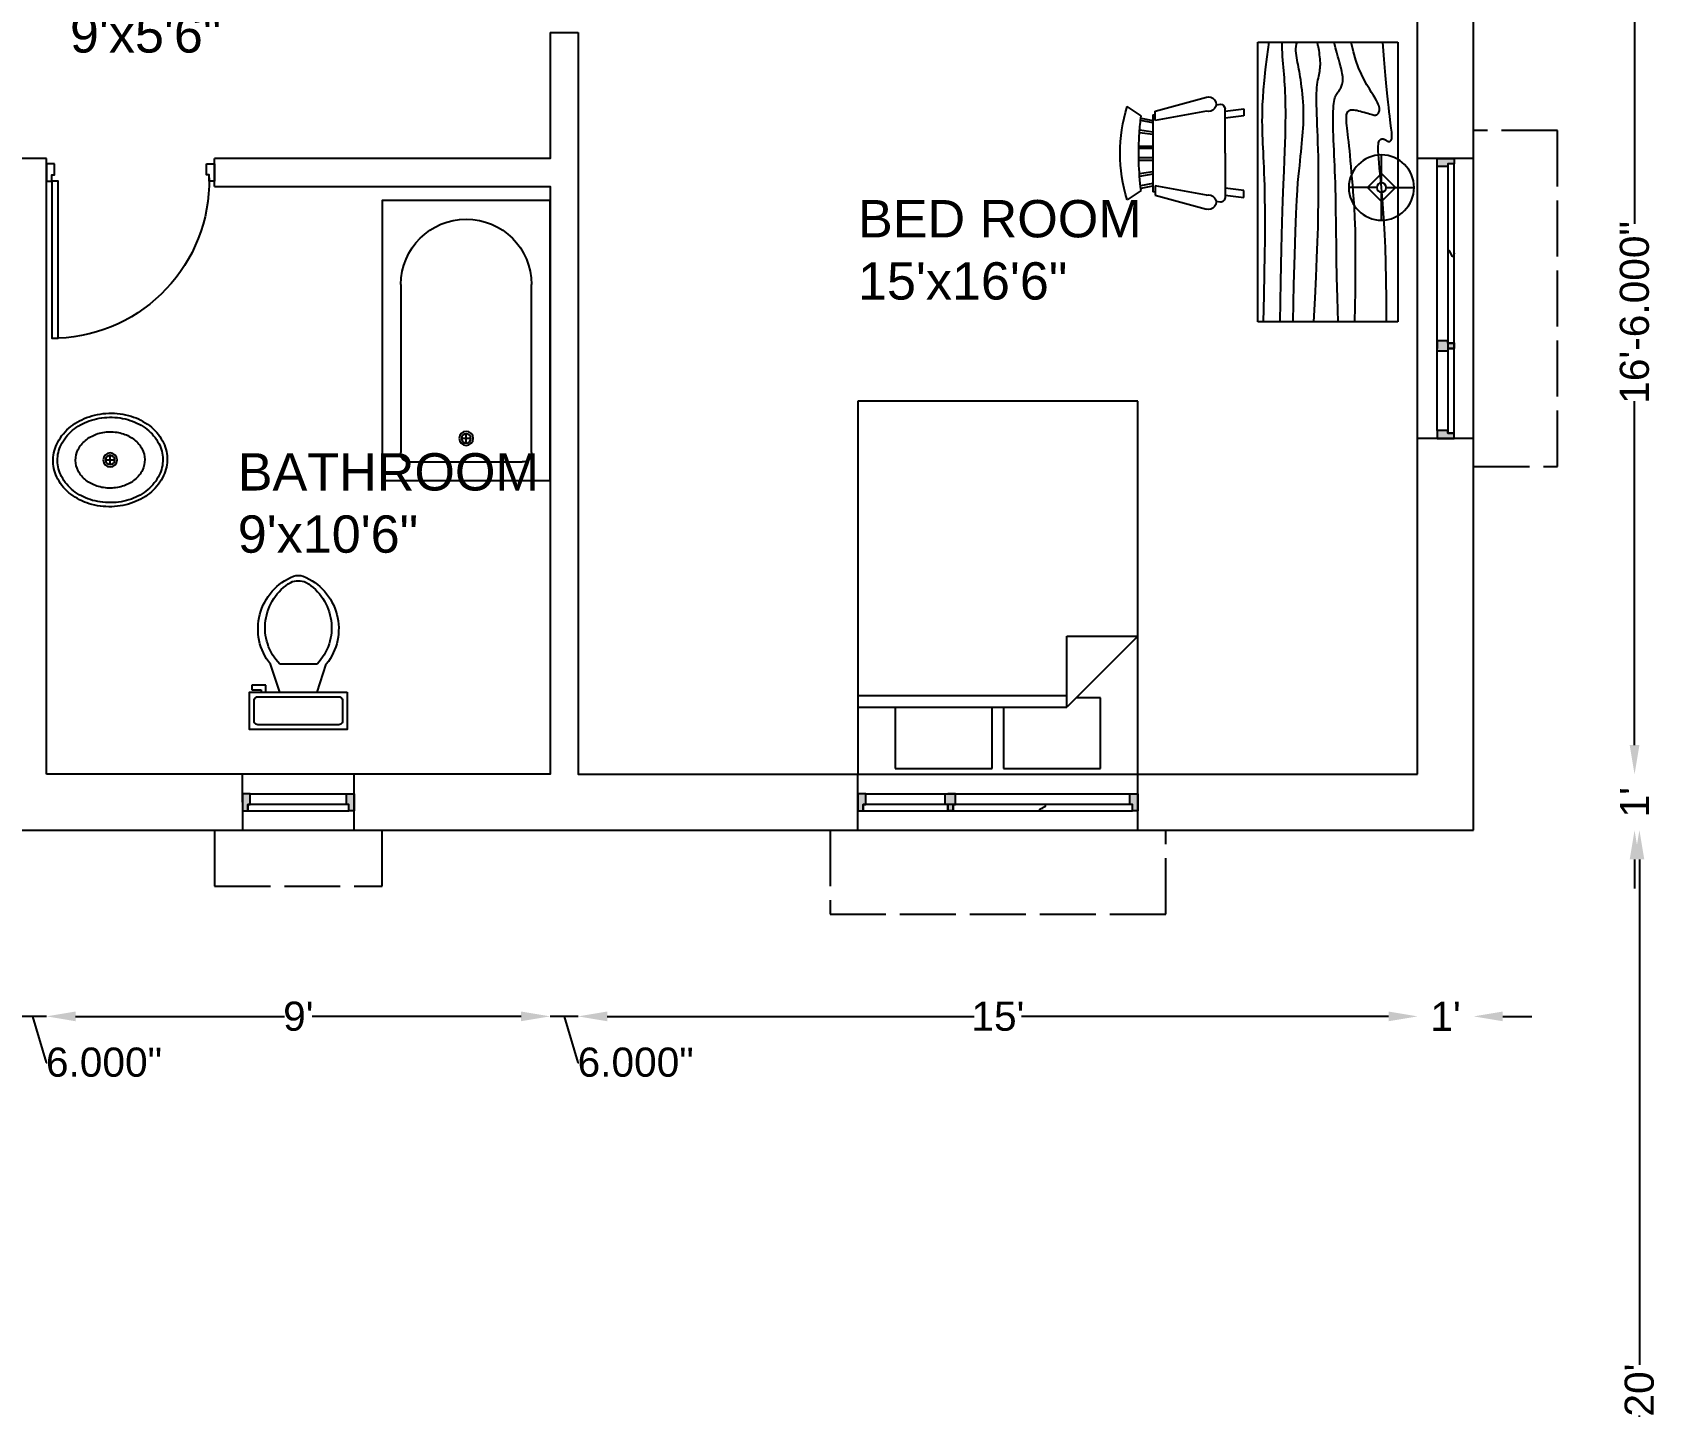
# Model space of a CAD drawing. Header units: inches. Extents: x 9745436 to 9746646, y 8297723 to 8298884.
# Drawn here: x 9746288.3 to 9746637, y 8298303.7 to 8298596.5 of the extents above; entities that cross this region are included whole.
import ezdxf

# ---------------------------------------------------------------- set-up
doc = ezdxf.new("R2010")
doc.units = ezdxf.units.IN
doc.header["$MEASUREMENT"] = 0
doc.linetypes.add('ACAD_ISO02W100', pattern=[15, 12, -3])
for name, color, linetype in [('chajja', 7, 'ACAD_ISO02W100'), ('dimension', 7, 'Continuous'), ('door', 7, 'Continuous'), ('furniture', 252, 'Continuous'), ('text', 7, 'Continuous'), ('wall', 7, 'Continuous')]:
    doc.layers.add(name, color=color, linetype=linetype)
doc.styles.get("Standard").update_dxf_attribs({"font": 'arial.ttf'})
doc.dimstyles.get("Standard").update_dxf_attribs({"dimscale": 1.04, "dimtxt": 6, "dimasz": 6, "dimexe": 0.15, "dimexo": 0.3725, "dimgap": 0.09, "dimtad": 0, "dimdec": 3, "dimzin": 0, "dimdsep": 46, "dimlunit": 3, "dimtxsty": 'Standard', "dimcen": 0.09, "dimse1": 1, "dimse2": 1, "dimadec": 0, "dimazin": 0, "dimtfac": 1, "dimtdec": 3, "dimtofl": 0, "dimtmove": 0, "dimatfit": 3, "dimfxl": 1, "dimtolj": 1, "dimtzin": 0, "dimarcsym": 0})

# ---------------------------------------------------------------- blocks, each defined once
blk = doc.blocks.new('3ftwide door')
at = {"layer": 'door'}
blk.add_lwpolyline([(1.14, 1.83), (1.14, 35.55), (2.48, 35.55), (2.48, 1.83)], close=True, dxfattribs=at)
for points in [[(1.69, -1.83), (0, -1.83), (0, 1.83), (1.14, 1.83), (1.14, 0.49), (1.69, 0.49), (1.69, -1.83)], [(34.31, -1.83), (36, -1.83), (36, 1.83), (34.86, 1.83), (34.86, 0.49), (34.31, 0.49), (34.31, -1.83)]]:
    blk.add_lwpolyline(points, dxfattribs=at)
blk.add_arc((1.14, 1.83), 33.73, 358.8617, 87.7243, dxfattribs=at)
blk = doc.blocks.new('*U48')
at = {"layer": 'door'}
h = blk.add_hatch(color=256, dxfattribs=at)
h.dxf.hatch_style = 1
h.paths.add_polyline_path([(0.49, 30.14), (0.49, 30.69), (1.83, 30.69), (1.83, 31.83), (-1.83, 31.83), (-1.83, 30.89), (-1.83, 30.14)])
h.paths.add_polyline_path([(0.49, 10.9), (0.49, 11.45), (0.49, 13.14), (-1.83, 13.14), (-1.83, 12.39), (-1.83, 10.9)])
h.paths.add_polyline_path([(1.83, 11.45), (1.83, 12.59), (0.49, 12.59), (0.49, 11.45)])
h.paths.add_polyline_path([(1.83, -28.17), (1.83, -27.03), (0.49, -27.03), (0.49, -26.48), (-1.83, -26.48), (-1.83, -27.23), (-1.83, -28.17)])
for p, q in [((6, 31.83), (-6, 31.83)), ((-1.83, 30.14), (-1.83, -26.48)), ((0.49, 30.69), (1.83, 30.69)), ((0.49, 30.14), (0.49, 30.69)), ((0.49, 10.9), (0.49, 13.14)), ((0.49, 11.45), (1.83, 11.45)), ((1.83, 12.59), (1.83, 11.45)), ((0.86, -8.39), (0.49, -8.39)), ((1.83, -7.19), (1.46, -7.19)), ((0.49, -27.03), (0.49, -26.48)), ((1.83, -27.03), (0.49, -27.03)), ((6, -28.17), (-6, -28.17))]:
    blk.add_line(p, q, dxfattribs=at)
for points in [[(-1.83, 30.89), (-1.83, 31.83), (1.83, 31.83), (1.83, 30.69), (0.49, 30.69), (0.49, 30.14), (-1.83, 30.14), (-1.83, 30.89)], [(0.49, 11.45), (1.83, 11.45), (1.83, 12.59), (0.49, 12.59), (0.49, 13.14), (-1.83, 13.14), (-1.83, 12.39)], [(-1.83, 11.65), (-1.83, 12.59)], [(0.49, 12.59), (1.83, 12.59), (1.83, 11.45), (0.49, 11.45), (0.49, 10.9), (-1.83, 10.9), (-1.83, 11.65)], [(-1.83, 12.39), (-1.83, 11.45)], [(1.83, -7.19), (1.46, -7.19), (0.86, -8.39), (0.49, -8.39)], [(-1.83, -27.23), (-1.83, -28.17), (1.83, -28.17), (1.83, -27.03), (0.49, -27.03), (0.49, -26.48), (-1.83, -26.48), (-1.83, -27.23)]]:
    blk.add_lwpolyline(points, dxfattribs=at)
for points in [[(1.83, 30.69), (1.83, 12.59), (0.49, 12.59), (0.49, 30.69)], [(1.83, 11.45), (1.83, -27.03), (0.49, -27.03), (0.49, 11.45)]]:
    blk.add_lwpolyline(points, close=True, dxfattribs=at)
for p in [(1.83, 11.45), (1.83, -7.79)]:
    blk.add_point(p, dxfattribs=at)
blk = doc.blocks.new('2 feet window')
at = {"layer": 'door'}
h = blk.add_hatch(color=256, dxfattribs=at)
h.dxf.hatch_style = 1
h.paths.add_polyline_path([(-10.31, -0.67), (-10.86, -0.67), (-10.86, 0.67), (-12, 0.67), (-12, -1.16), (-12, -2.99), (-11.06, -2.99), (-10.31, -2.99)])
h.paths.add_polyline_path([(12, 0.67), (10.86, 0.67), (10.86, -0.67), (10.31, -0.67), (10.31, -2.99), (11.06, -2.99), (12, -2.99)])
for p, q in [((-12, -1.16), (-12, 4.84)), ((12, 4.84), (12, -7.16)), ((-12, -1.16), (-12, -7.16)), ((-10.31, -2.99), (10.31, -2.99))]:
    blk.add_line(p, q, dxfattribs=at)
for points in [[(-11.06, -2.99), (-12, -2.99), (-12, 0.67), (-10.86, 0.67), (-10.86, -0.67), (-10.31, -0.67), (-10.31, -2.99), (-11.06, -2.99)], [(11.06, -2.99), (12, -2.99), (12, 0.67), (10.86, 0.67), (10.86, -0.67), (10.31, -0.67), (10.31, -2.99), (11.06, -2.99)]]:
    blk.add_lwpolyline(points, dxfattribs=at)
blk.add_lwpolyline([(-10.86, 0.67), (10.86, 0.67), (10.86, -0.67), (-10.86, -0.67)], close=True, dxfattribs=at)
blk = doc.blocks.new('5 feet window')
at = {"layer": 'door'}
h = blk.add_hatch(color=256, dxfattribs=at)
h.dxf.hatch_style = 1
h.paths.add_polyline_path([(-28.31, 2.32), (-28.86, 2.32), (-28.86, 3.66), (-30, 3.66), (-30, 0), (-29.06, 0), (-28.31, 0)])
h.paths.add_polyline_path([(-9.07, 2.32), (-9.62, 2.32), (-11.31, 2.32), (-11.31, 0), (-10.56, 0), (-9.07, 0)])
h.paths.add_polyline_path([(-9.62, 3.66), (-10.76, 3.66), (-10.76, 2.32), (-9.62, 2.32)])
h.paths.add_polyline_path([(30, 3.66), (28.86, 3.66), (28.86, 2.32), (28.31, 2.32), (28.31, 0), (29.06, 0), (30, 0)])
for p, q in [((-30, 7.83), (-30, -4.17)), ((30, 7.83), (30, -4.17)), ((-28.86, 2.32), (-28.86, 3.66)), ((-10.76, 3.66), (-9.62, 3.66)), ((-9.62, 2.32), (-9.62, 3.66)), ((9.02, 3.66), (9.02, 3.29)), ((28.86, 3.66), (28.86, 2.32)), ((-28.31, 2.32), (-28.86, 2.32)), ((-28.31, 0), (28.31, 0)), ((-9.07, 2.32), (-11.31, 2.32)), ((10.22, 2.69), (10.22, 2.32)), ((28.86, 2.32), (28.31, 2.32))]:
    blk.add_line(p, q, dxfattribs=at)
for points in [[(-29.06, 0), (-30, 0), (-30, 3.66), (-28.86, 3.66), (-28.86, 2.32), (-28.31, 2.32), (-28.31, 0), (-29.06, 0)], [(-9.62, 2.32), (-9.62, 3.66), (-10.76, 3.66), (-10.76, 2.32), (-11.31, 2.32), (-11.31, 0), (-10.56, 0)], [(-10.76, 2.32), (-10.76, 3.66), (-9.62, 3.66), (-9.62, 2.32), (-9.07, 2.32), (-9.07, 0), (-9.82, 0)], [(9.02, 3.66), (9.02, 3.29), (10.22, 2.69), (10.22, 2.32)], [(29.06, 0), (30, 0), (30, 3.66), (28.86, 3.66), (28.86, 2.32), (28.31, 2.32), (28.31, 0), (29.06, 0)], [(-9.82, 0), (-10.76, 0)], [(-10.56, 0), (-9.62, 0)]]:
    blk.add_lwpolyline(points, dxfattribs=at)
for points in [[(-28.86, 3.66), (-10.76, 3.66), (-10.76, 2.32), (-28.86, 2.32)], [(-9.62, 3.66), (28.86, 3.66), (28.86, 2.32), (-9.62, 2.32)]]:
    blk.add_lwpolyline(points, close=True, dxfattribs=at)
for p in [(-9.62, 3.66), (9.62, 3.66)]:
    blk.add_point(p, dxfattribs=at)
blk = doc.blocks.new('Bed - Queen')
at = {"linetype": 'Continuous'}
for p, q in [((0, -80.00003), (0, 0)), ((0, 0), (59.99999, 0)), ((59.99999, 0), (59.99999, -80.00003)), ((7.99999, -1.2), (28.79998, -1.2)), ((7.99999, -14.4), (7.99999, -1.2)), ((28.79998, -1.2), (28.79998, -14.4)), ((31.19999, -1.2), (51.99999, -1.2)), ((31.19999, -14.4), (31.19999, -1.2)), ((51.99999, -1.2), (51.99999, -16.4)), ((0, -14.4), (44.8, -14.4)), ((44.8, -16.8), (0, -16.8)), ((59.99999, -29.6), (44.8, -14.4)), ((44.8, -14.4), (44.8, -29.6)), ((51.99999, -16.4), (46.79936, -16.4)), ((44.8, -29.6), (59.99999, -29.6)), ((59.99999, -80.00003), (0, -80.00003))]:
    blk.add_line(p, q, dxfattribs=at)
blk = doc.blocks.new('Table - Rectangular Woodgrain 60 x 30 in.')
at = {"linetype": 'Continuous'}
for p, q in [((0, 0), (0, -30)), ((60, 0), (0, 0)), ((60, -30), (60, 0)), ((0, -30), (60, -30))]:
    blk.add_line(p, q, dxfattribs=at)
for points in [[(0, -2.4), (4.8155, -2.418), (9.0302, -2.4688), (12.709, -2.5477), (15.9167, -2.65), (18.7181, -2.7711), (21.1781, -2.9063), (23.3616, -3.0508), (25.3333, -3.2), (27.1477, -3.3495), (28.8172, -3.4958), (30.3437, -3.636), (31.7291, -3.7667), (32.9756, -3.8849), (34.0849, -3.9875), (35.059, -4.0714), (35.9, -4.1334), (36.6114, -4.1711), (37.2041, -4.1854), (37.6906, -4.1779), (38.0833, -4.15), (38.3948, -4.1034), (38.6375, -4.0396), (38.8239, -3.9602), (38.9666, -3.8667), (39.0764, -3.7608), (39.1573, -3.6448), (39.2116, -3.521), (39.2416, -3.3917), (39.2498, -3.2593), (39.2385, -3.1261), (39.21, -2.9944), (39.1666, -2.8667), (39.111, -2.7447), (39.0468, -2.6281), (38.978, -2.5163), (38.9083, -2.4083), (38.8418, -2.3035), (38.7823, -2.201), (38.7337, -2.1001), (38.7, -2), (38.6844, -1.9003), (38.6875, -1.8021), (38.7094, -1.707), (38.75, -1.6167), (38.8094, -1.5326), (38.8875, -1.4563), (38.9844, -1.3893), (39.1, -1.3333), (39.2351, -1.2896), (39.3937, -1.2583), (39.5804, -1.2396), (39.8, -1.2333), (40.057, -1.2396), (40.3562, -1.2583), (40.7023, -1.2896), (41.1, -1.3333), (41.5547, -1.3895), (42.0755, -1.4573), (42.6721, -1.5361), (43.3542, -1.625), (44.1316, -1.7233), (45.014, -1.8302), (46.0114, -1.9449), (47.1333, -2.0667), (48.3862, -2.1947), (49.7625, -2.3281), (51.2513, -2.4663), (52.8416, -2.6083), (54.5226, -2.7535), (56.2833, -2.9011), (58.1127, -3.0501), (60, -3.2)], [(0, -9.2), (6.5759, -9.0858), (11.9385, -9.0365), (16.2527, -9.0418), (19.6833, -9.0917), (22.3952, -9.1759), (24.5531, -9.2844), (26.322, -9.4069), (27.8666, -9.5333), (29.3241, -9.6553), (30.7203, -9.7719), (32.0532, -9.8837), (33.3208, -9.9917), (34.5213, -10.0965), (35.6526, -10.199), (36.7128, -10.2999), (37.7, -10.4), (38.6129, -10.4996), (39.4531, -10.5969), (40.223, -10.6895), (40.925, -10.775), (41.5613, -10.8512), (42.1344, -10.9156), (42.6465, -10.966), (43.1, -11), (43.4976, -11.0158), (43.8437, -11.0136), (44.143, -10.9942), (44.4, -10.9583), (44.6195, -10.9069), (44.8062, -10.8406), (44.9648, -10.7603), (45.1, -10.6667), (45.2155, -10.5598), (45.3114, -10.4365), (45.3871, -10.2929), (45.4416, -10.125), (45.4743, -9.929), (45.4844, -9.7011), (45.4709, -9.4371), (45.4333, -9.1333), (45.3716, -8.7883), (45.2896, -8.4104), (45.1919, -8.0107), (45.0833, -7.6), (44.9685, -7.1893), (44.8521, -6.7896), (44.7388, -6.4117), (44.6333, -6.0667), (44.54, -5.7628), (44.4614, -5.4979), (44.4001, -5.2675), (44.3583, -5.0667), (44.3384, -4.8909), (44.3427, -4.7354), (44.3736, -4.5956), (44.4333, -4.4667), (44.5236, -4.3453), (44.6427, -4.2333), (44.7884, -4.1339), (44.9583, -4.05), (45.1501, -3.9849), (45.3614, -3.9417), (45.59, -3.9234), (45.8333, -3.9333), (46.0915, -3.9749), (46.3734, -4.0531), (46.6906, -4.1736), (47.0542, -4.3417), (47.4756, -4.5629), (47.9661, -4.8427), (48.5372, -5.1866), (49.2, -5.6), (49.9676, -6.0844), (50.8594, -6.625), (51.8965, -7.2031), (53.1, -7.8), (54.491, -8.3969), (56.0906, -8.975), (57.9199, -9.5156), (60, -10)], [(0, -12.8), (5.1847, -12.9322), (9.6213, -13.0323), (13.3963, -13.1059), (16.5958, -13.1583), (19.3063, -13.1952), (21.614, -13.2219), (23.6054, -13.2439), (25.3666, -13.2667), (26.9728, -13.2947), (28.4531, -13.3281), (29.8256, -13.3663), (31.1083, -13.4083), (32.3191, -13.4535), (33.476, -13.501), (34.597, -13.5501), (35.7, -13.6), (36.7984, -13.6497), (37.8875, -13.6979), (38.9578, -13.743), (40, -13.7833), (41.0047, -13.8174), (41.9625, -13.8438), (42.864, -13.8607), (43.7, -13.8667), (44.4631, -13.8604), (45.1552, -13.8417), (45.7801, -13.8104), (46.3416, -13.7667), (46.8439, -13.7104), (47.2906, -13.6417), (47.6858, -13.5604), (48.0333, -13.4667), (48.3375, -13.3608), (48.6042, -13.2448), (48.8396, -13.121), (49.05, -12.9917), (49.2417, -12.8593), (49.4208, -12.7261), (49.5937, -12.5944), (49.7667, -12.4667), (49.9452, -12.3451), (50.1323, -12.2313), (50.3303, -12.1268), (50.5416, -12.0333), (50.7686, -11.9524), (51.0135, -11.8854), (51.2788, -11.8341), (51.5666, -11.8), (51.8785, -11.7843), (52.2116, -11.7865), (52.562, -11.8059), (52.926, -11.8417), (53.2998, -11.8931), (53.6795, -11.9594), (54.0614, -12.0397), (54.4416, -12.1333), (54.8223, -12.2401), (55.2293, -12.3625), (55.6942, -12.5037), (56.2489, -12.6667), (56.9251, -12.8547), (57.7545, -13.0708), (58.7689, -13.3182), (60, -13.6)], [(0, -18), (5.124, -17.7273), (9.6609, -17.5057), (13.6705, -17.3303), (17.2125, -17.1958), (20.3467, -17.0973), (23.1328, -17.0297), (25.6307, -16.9878), (27.9, -16.9667), (29.9928, -16.9617), (31.9302, -16.9703), (33.7254, -16.9907), (35.3917, -17.0208), (36.9423, -17.0588), (38.3906, -17.1026), (39.7499, -17.1503), (41.0333, -17.2), (42.2519, -17.2496), (43.4073, -17.2969), (44.4986, -17.3395), (45.525, -17.375), (46.4858, -17.4012), (47.3802, -17.4156), (48.2074, -17.416), (48.9667, -17.4), (49.6583, -17.3662), (50.2872, -17.3167), (50.8595, -17.2547), (51.3812, -17.1833), (51.8584, -17.1057), (52.2971, -17.025), (52.7034, -16.9443), (53.0833, -16.8667), (53.443, -16.7951), (53.789, -16.7313), (54.128, -16.6768), (54.4666, -16.6334), (54.8115, -16.6024), (55.1693, -16.5854), (55.5465, -16.5841), (55.95, -16.6), (56.3828, -16.6337), (56.8346, -16.6823), (57.2915, -16.7418), (57.7396, -16.8084), (58.165, -16.878), (58.5539, -16.9469), (58.8924, -17.0111), (59.1666, -17.0667), (59.3679, -17.1107), (59.5078, -17.1438), (59.6032, -17.1675), (59.6708, -17.1833), (59.7275, -17.193), (59.7901, -17.1979), (59.8753, -17.1998), (60, -17.2)], [(0, -22.4), (8.0098, -22.2501), (14.4094, -22.1011), (19.4168, -21.9535), (23.25, -21.8083), (26.1269, -21.6663), (28.2656, -21.5281), (29.884, -21.3947), (31.2, -21.2667), (32.3967, -21.1448), (33.5172, -21.0292), (34.5697, -20.9198), (35.5625, -20.8167), (36.5037, -20.7198), (37.4015, -20.6292), (38.2642, -20.5448), (39.1, -20.4667), (39.9164, -20.3951), (40.7187, -20.3313), (41.5117, -20.2768), (42.3, -20.2333), (43.0883, -20.2024), (43.8812, -20.1854), (44.6836, -20.1841), (45.5, -20.2), (46.3328, -20.234), (47.1747, -20.2844), (48.0163, -20.3488), (48.8479, -20.425), (49.66, -20.5106), (50.4429, -20.6031), (51.1872, -20.7004), (51.8833, -20.8), (52.5246, -20.8999), (53.1166, -20.9995), (53.6681, -21.0983), (54.1875, -21.1958), (54.6834, -21.2919), (55.1646, -21.3859), (55.6394, -21.4777), (56.1167, -21.5667), (56.6028, -21.6515), (57.0961, -21.7266), (57.5929, -21.7852), (58.0896, -21.8208), (58.5823, -21.8268), (59.0674, -21.7964), (59.5412, -21.723), (60, -21.6)], [(0, -25.2), (8.6355, -25.0504), (15.7026, -24.9031), (21.4049, -24.7606), (25.9458, -24.625), (29.529, -24.4988), (32.3578, -24.3844), (34.6359, -24.284), (36.5667, -24.2), (38.3213, -24.1341), (39.9417, -24.0854), (41.437, -24.0523), (42.8167, -24.0333), (44.0901, -24.0268), (45.2667, -24.0313), (46.3557, -24.0451), (47.3667, -24.0667), (48.309, -24.0947), (49.1928, -24.1287), (50.0284, -24.168), (50.826, -24.2125), (51.5959, -24.2617), (52.3483, -24.3151), (53.0935, -24.3725), (53.8417, -24.4334), (54.6009, -24.497), (55.3699, -24.561), (56.1454, -24.6226), (56.9239, -24.6792), (57.7021, -24.7279), (58.4764, -24.7662), (59.2435, -24.7911), (60, -24.8)], [(0, -28.8), (5.6867, -28.6681), (10.45, -28.5698), (14.407, -28.5012), (17.675, -28.4584), (20.3711, -28.4374), (22.6125, -28.4344), (24.5164, -28.4455), (26.2, -28.4667), (27.762, -28.4947), (29.2276, -28.5281), (30.6033, -28.5663), (31.8958, -28.6084), (33.1118, -28.6535), (34.2578, -28.7011), (35.3405, -28.7501), (36.3666, -28.8), (37.3443, -28.8497), (38.288, -28.8974), (39.2137, -28.9412), (40.1375, -28.9792), (41.0753, -29.0093), (42.0432, -29.0297), (43.0572, -29.0384), (44.1333, -29.0333), (45.2936, -29.0114), (46.5843, -28.9641), (48.0579, -28.8816), (49.7666, -28.7542), (51.7629, -28.5721), (54.0989, -28.3255), (56.8272, -28.0048), (60, -27.6)]]:
    blk.add_lwpolyline(points, dxfattribs=at)
blk = doc.blocks.new('Chair - Rocking')
at = {"linetype": 'Continuous'}
for p, q in [((-8, -4.5), (-10, -1.5)), ((8, -4.5), (10, -1.5)), ((-7.5, -4.5), (-7, -7)), ((-6.5, -7), (-7.02225, -4.43)), ((-4.5, -7), (-4.96674, -4.19951)), ((-4, -7), (-4.40532, -4.16272)), ((-1.5, -4.05012), (-1.5, -7)), ((-1, -7), (-1, -4.05012)), ((1, -7), (1, -4.04655)), ((1.5, -4.05012), (1.5, -7)), ((4, -7), (4.40187, -4.18694)), ((4.5, -7), (4.96761, -4.19437)), ((6.5, -7), (7, -4.4057)), ((7.5, -4.5), (7, -7)), ((-9, -7.5), (-12, -18.49999)), ((-7, -7.5), (-9, -7.5)), ((-9, -18.49999), (-7, -7.5)), ((-8.23428, -6.99939), (-8.3093, -7.47958)), ((-8.23041, -7), (8.23915, -7)), ((7, -7.5), (9, -7.5)), ((9, -18.49999), (7, -7.5)), ((8.31071, -7.48854), (8.23449, -7.00073)), ((9, -7.5), (12, -18.49999)), ((-10.36644, -20.64523), (-10.5, -21.49999)), ((10.5, -21.49999), (10.3575, -20.58798)), ((-9, -22.49999), (-9.5, -26.49999)), ((0, -22.49999), (-9.5, -22.49999)), ((-8, -26.49999), (-7.5, -22.49999)), ((0, -22.49999), (9.5, -22.49999)), ((8, -26.49999), (7.5, -22.49999)), ((9, -22.49999), (9.5, -26.49999)), ((-9.5, -26.49999), (-8, -26.49999)), ((9.5, -26.49999), (8, -26.49999))]:
    blk.add_line(p, q, dxfattribs=at)
for centre, radius, start, end in [((0, -34.08333), 34.08333, 72.93847, 107.0615), ((0, -68.25004), 64.25, 93.92211, 97.15267), ((0, -68.25004), 64.25, 82.84733, 93.92211), ((-10.5, -18.99999), 1.58114, 161.5651, 18.43495), ((10.5, -18.99999), 1.58114, 161.5651, 18.43495), ((-9.5, -21.49999), 1, 180, 270), ((9.5, -21.49999), 1, 270, 0)]:
    blk.add_arc(centre, radius, start, end, dxfattribs=at)
blk = doc.blocks.new('Toilet - top')
for p, q in [((9.5, -6), (9.5, -2)), ((-10, -8.5), (-8, -8.5)), ((-10, -9.5), (-10, -8.5)), ((-7, -9.5), (-10, -9.5)), ((-8, -8.5), (-8, -8)), ((-7, -8), (-7, -9.5)), ((-4, -8), (-6, -14)), ((4, -8), (6, -14)), ((4, -14), (-4, -14))]:
    blk.add_line(p, q)
blk.add_lwpolyline([(10.5, -8), (10.5, 0), (-10.5, 0), (-10.5, -8)], close=True)
for points in [[(-9.5, -2), (-9.5, -6)], [(8.5, -1), (-8.5, -1)], [(-8.5, -7), (8.5, -7)]]:
    blk.add_lwpolyline(points)
for centre, radius, start, end in [((-8.62, -1.88), 0.884, 81.8699, 188.1301), ((8.62, -1.88), 0.884, 351.8699, 98.1301), ((-8.62, -6.12), 0.884, 171.8699, 278.1301), ((8.62, -6.12), 0.884, 261.8699, 8.1301), ((3.52, -21.58), 12.17, 141.4691, 247.9714), ((4.2, -21.82), 11.33, 136.3677, 238.9468), ((-3.52, -21.58), 12.17, 292.0284, 38.5307), ((-4.2, -21.82), 11.33, 301.053, 43.6321), ((0, -27.88), 4, 245.7318, 294.2682), ((0, -29), 4, 254.8605, 285.1395)]:
    blk.add_arc(centre, radius, start, end)
blk = doc.blocks.new('Lamp - Table')
at = {"linetype": 'Continuous'}
for p, q in [((0, 7), (0, 1)), ((-1, 0), (-7, 0)), ((0, 3), (-3, 0)), ((-3, 0), (0, -3)), ((3, 0), (0, 3)), ((0, -3), (3, 0)), ((1, 0), (7, 0)), ((0, -1), (0, -7))]:
    blk.add_line(p, q, dxfattribs=at)
for radius in [7, 1]:
    blk.add_circle((0, 0), radius, dxfattribs=at)
blk = doc.blocks.new('Sink - Oval top')
for p, q in [((-1, 0), (1, 0)), ((0, 1), (0, -1))]:
    blk.add_line(p, q)
at = {"linetype": 'Continuous'}
for points in [[(-12.23, 0.39, 0.117634), (-11.46, -3.36, 0.104469), (-8.88, -6.8, 0.090016), (-5.08, -9.07, 0.08192), (-0.32, -10.02, 0.08192), (4.49, -9.38, 0.090016), (8.42, -7.36, 0.104469), (11.22, -4.09, 0.117634), (12.23, -0.39, 0.117634), (11.46, 3.36, 0.104469), (8.88, 6.8, 0.090016), (5.08, 9.07, 0.08192), (0.32, 10.02, 0.08192), (-4.49, 9.38, 0.090016), (-8.42, 7.36, 0.104469), (-11.22, 4.09, 0.117634)], [(-11.29, 0.16, 0.118622), (-10.52, -3.25, 0.104678), (-8.07, -6.36, 0.089562), (-4.54, -8.37, 0.081185), (-0.13, -9.15, 0.081185), (4.3, -8.49, 0.089562), (7.89, -6.58, 0.104678), (10.42, -3.55, 0.118622), (11.29, -0.16, 0.118622), (10.52, 3.25, 0.104678), (8.07, 6.36, 0.089562), (4.54, 8.37, 0.081185), (0.13, 9.15, 0.081185), (-4.3, 8.49, 0.089562), (-7.89, 6.58, 0.104678), (-10.42, 3.55, 0.118622)], [(-7.42, 0.08, 0.118283), (-6.91, -2.17, 0.104607), (-5.29, -4.21, 0.089718), (-2.97, -5.53, 0.081436), (-0.07, -6.04, 0.081436), (2.84, -5.59, 0.089718), (5.2, -4.33, 0.104607), (6.86, -2.32, 0.118283), (7.42, -0.08, 0.118283), (6.91, 2.17, 0.104607), (5.29, 4.21, 0.089718), (2.97, 5.53, 0.081436), (0.07, 6.04, 0.081436), (-2.84, 5.59, 0.089718), (-5.2, 4.33, 0.104607), (-6.86, 2.32, 0.118283)]]:
    blk.add_lwpolyline(points, format="xyb", close=True, dxfattribs=at)
for radius in [1.5, 1]:
    blk.add_circle((0, 0), radius)
blk = doc.blocks.new('Bath Tub - 26 x 60 in.')
for p, q in [((9, -17), (9, -19)), ((8, -18), (10, -18))]:
    blk.add_line(p, q)
blk.add_lwpolyline([(0, -36), (0, 0), (60, 0), (60, -36)], close=True)
for points in [[(4, -30), (4, -6)], [(6, -4), (42, -4)], [(42, -32), (6, -32)]]:
    blk.add_lwpolyline(points)
for radius in [1.5, 1]:
    blk.add_circle((9, -18), radius)
for centre, radius, start, end in [((5.75, -5.75), 1.77, 81.8699, 188.1301), ((42, -18), 14, 270, 90), ((5.75, -30.25), 1.77, 171.8699, 278.1301)]:
    blk.add_arc(centre, radius, start, end)
blk = doc.blocks.new('*D193')
at = {"layer": 'defpoints', "color": 0, "transparency": 16777216}
for p in [(9746546.33, 8298635.51), (9746585.33, 8298437.51), (9746631.85, 8298437.51)]:
    blk.add_point(p, dxfattribs=at)
at = {"layer": 'dimension', "color": 0, "lineweight": -2, "transparency": 16777216}
for p, q in [((9746631.85, 8298629.27), (9746631.85, 8298555.51)), ((9746631.85, 8298443.75), (9746631.85, 8298517.51))]:
    blk.add_line(p, q, dxfattribs=at)
at = {"layer": 'dimension', "color": 0, "transparency": 16777216}
for points in [[(9746630.81, 8298629.27), (9746632.89, 8298629.27), (9746631.85, 8298635.51)], [(9746630.81, 8298443.75), (9746632.89, 8298443.75), (9746631.85, 8298437.51)]]:
    blk.add_solid(points, dxfattribs=at)
at = {"layer": 'dimension', "color": 0, "transparency": 16777216, "insert": (9746631.85, 8298536.51), "char_height": 6.24, "attachment_point": 5, "rotation": 90}
blk.add_mtext('\\A1;16\'-6.000"', dxfattribs=at)
blk = doc.blocks.new('*D190')
at = {"layer": 'defpoints', "color": 0, "transparency": 16777216}
for p in [(9746585.33, 8298437.51), (9746597.33, 8298425.51), (9746631.85, 8298425.51)]:
    blk.add_point(p, dxfattribs=at)
at = {"layer": 'dimension', "color": 0, "lineweight": -2, "transparency": 16777216}
for p, q in [((9746631.85, 8298443.75), (9746631.85, 8298449.99)), ((9746631.85, 8298419.27), (9746631.85, 8298413.03))]:
    blk.add_line(p, q, dxfattribs=at)
at = {"layer": 'dimension', "color": 0, "transparency": 16777216}
for points in [[(9746630.81, 8298443.75), (9746632.89, 8298443.75), (9746631.85, 8298437.51)], [(9746630.81, 8298419.27), (9746632.89, 8298419.27), (9746631.85, 8298425.51)]]:
    blk.add_solid(points, dxfattribs=at)
at = {"layer": 'dimension', "color": 0, "transparency": 16777216, "insert": (9746631.85, 8298431.51), "char_height": 6.24, "attachment_point": 5, "rotation": 90}
blk.add_mtext("\\A1;1'", dxfattribs=at)
blk = doc.blocks.new('*D208')
at = {"layer": 'defpoints', "color": 0, "transparency": 16777216}
for p in [(9746597.33, 8298425.51), (9746597.33, 8298185.51), (9746632.89, 8298185.51)]:
    blk.add_point(p, dxfattribs=at)
at = {"layer": 'dimension', "color": 0, "lineweight": -2, "transparency": 16777216}
for p, q in [((9746632.89, 8298419.27), (9746632.89, 8298310.95)), ((9746632.89, 8298191.75), (9746632.89, 8298300.07))]:
    blk.add_line(p, q, dxfattribs=at)
at = {"layer": 'dimension', "color": 0, "transparency": 16777216}
for points in [[(9746631.85, 8298419.27), (9746633.93, 8298419.27), (9746632.89, 8298425.51)], [(9746631.85, 8298191.75), (9746633.93, 8298191.75), (9746632.89, 8298185.51)]]:
    blk.add_solid(points, dxfattribs=at)
at = {"layer": 'dimension', "color": 0, "transparency": 16777216, "insert": (9746632.89, 8298305.51), "char_height": 6.24, "attachment_point": 5, "rotation": 90}
blk.add_mtext("\\A1;20'", dxfattribs=at)
blk = doc.blocks.new('*D209')
at = {"layer": 'defpoints', "color": 0, "transparency": 16777216}
for p in [(9746585.33, 8298425.51), (9746597.33, 8298425.51), (9746585.33, 8298385.61)]:
    blk.add_point(p, dxfattribs=at)
at = {"layer": 'dimension', "color": 0, "lineweight": -2, "transparency": 16777216}
for p, q in [((9746579.09, 8298385.61), (9746572.85, 8298385.61)), ((9746603.57, 8298385.61), (9746609.81, 8298385.61))]:
    blk.add_line(p, q, dxfattribs=at)
at = {"layer": 'dimension', "color": 0, "transparency": 16777216}
for points in [[(9746579.09, 8298386.65), (9746579.09, 8298384.57), (9746585.33, 8298385.61)], [(9746603.57, 8298386.65), (9746603.57, 8298384.57), (9746597.33, 8298385.61)]]:
    blk.add_solid(points, dxfattribs=at)
at = {"layer": 'dimension', "color": 0, "transparency": 16777216, "insert": (9746591.33, 8298385.61), "char_height": 6.24, "attachment_point": 5}
blk.add_mtext("\\A1;1'", dxfattribs=at)
blk = doc.blocks.new('*D210')
at = {"layer": 'defpoints', "color": 0, "transparency": 16777216}
for p in [(9746405.33, 8298437.51), (9746585.33, 8298425.51), (9746405.33, 8298385.61)]:
    blk.add_point(p, dxfattribs=at)
at = {"layer": 'dimension', "color": 0, "lineweight": -2, "transparency": 16777216}
for p, q in [((9746411.57, 8298385.61), (9746490.24, 8298385.61)), ((9746579.09, 8298385.61), (9746500.43, 8298385.61))]:
    blk.add_line(p, q, dxfattribs=at)
at = {"layer": 'dimension', "color": 0, "transparency": 16777216}
for points in [[(9746411.57, 8298386.65), (9746411.57, 8298384.57), (9746405.33, 8298385.61)], [(9746579.09, 8298386.65), (9746579.09, 8298384.57), (9746585.33, 8298385.61)]]:
    blk.add_solid(points, dxfattribs=at)
at = {"layer": 'dimension', "color": 0, "transparency": 16777216, "insert": (9746495.33, 8298385.61), "char_height": 6.24, "attachment_point": 5}
blk.add_mtext("\\A1;15'", dxfattribs=at)
blk = doc.blocks.new('*D211')
at = {"layer": 'defpoints', "color": 0, "transparency": 16777216}
for p in [(9746399.33, 8298437.51), (9746405.33, 8298437.51), (9746399.33, 8298385.61)]:
    blk.add_point(p, dxfattribs=at)
at = {"layer": 'dimension', "color": 0, "lineweight": -2, "transparency": 16777216}
for p, q in [((9746393.09, 8298385.61), (9746386.85, 8298385.61)), ((9746405.33, 8298385.61), (9746399.33, 8298385.61)), ((9746402.33, 8298385.61), (9746405.29, 8298375.76)), ((9746411.57, 8298385.61), (9746417.81, 8298385.61)), ((9746405.29, 8298375.76), (9746405.48, 8298375.76))]:
    blk.add_line(p, q, dxfattribs=at)
at = {"layer": 'dimension', "color": 0, "transparency": 16777216}
for points in [[(9746393.09, 8298386.65), (9746393.09, 8298384.57), (9746399.33, 8298385.61)], [(9746411.57, 8298386.65), (9746411.57, 8298384.57), (9746405.33, 8298385.61)]]:
    blk.add_solid(points, dxfattribs=at)
at = {"layer": 'dimension', "color": 0, "transparency": 16777216, "insert": (9746417.66, 8298375.76), "char_height": 6.24, "attachment_point": 5}
blk.add_mtext('\\A1;6.000"', dxfattribs=at)
blk = doc.blocks.new('*D212')
at = {"layer": 'defpoints', "color": 0, "transparency": 16777216}
for p in [(9746291.33, 8298437.51), (9746399.33, 8298437.51), (9746291.33, 8298385.61)]:
    blk.add_point(p, dxfattribs=at)
at = {"layer": 'dimension', "color": 0, "lineweight": -2, "transparency": 16777216}
for p, q in [((9746297.57, 8298385.61), (9746342.37, 8298385.61)), ((9746393.09, 8298385.61), (9746348.3, 8298385.61))]:
    blk.add_line(p, q, dxfattribs=at)
at = {"layer": 'dimension', "color": 0, "transparency": 16777216}
for points in [[(9746297.57, 8298386.65), (9746297.57, 8298384.57), (9746291.33, 8298385.61)], [(9746393.09, 8298386.65), (9746393.09, 8298384.57), (9746399.33, 8298385.61)]]:
    blk.add_solid(points, dxfattribs=at)
at = {"layer": 'dimension', "color": 0, "transparency": 16777216, "insert": (9746345.33, 8298385.61), "char_height": 6.24, "attachment_point": 5}
blk.add_mtext("\\A1;9'", dxfattribs=at)
blk = doc.blocks.new('*D213')
at = {"layer": 'defpoints', "color": 0, "transparency": 16777216}
for p in [(9746291.33, 8298437.51), (9746285.33, 8298425.51), (9746285.33, 8298385.61)]:
    blk.add_point(p, dxfattribs=at)
at = {"layer": 'dimension', "color": 0, "lineweight": -2, "transparency": 16777216}
for p, q in [((9746279.09, 8298385.61), (9746272.85, 8298385.61)), ((9746291.33, 8298385.61), (9746285.33, 8298385.61)), ((9746288.33, 8298385.61), (9746291.29, 8298375.76)), ((9746297.57, 8298385.61), (9746303.81, 8298385.61)), ((9746291.29, 8298375.76), (9746291.48, 8298375.76))]:
    blk.add_line(p, q, dxfattribs=at)
at = {"layer": 'dimension', "color": 0, "transparency": 16777216}
for points in [[(9746279.09, 8298386.65), (9746279.09, 8298384.57), (9746285.33, 8298385.61)], [(9746297.57, 8298386.65), (9746297.57, 8298384.57), (9746291.33, 8298385.61)]]:
    blk.add_solid(points, dxfattribs=at)
at = {"layer": 'dimension', "color": 0, "transparency": 16777216, "insert": (9746303.66, 8298375.76), "char_height": 6.24, "attachment_point": 5}
blk.add_mtext('\\A1;6.000"', dxfattribs=at)

msp = doc.modelspace()

# ---------------------------------------------------------------- linework, layer by layer
at = {"layer": 'chajja'}
for points in [[(9746597.346, 8298503.5124), (9746615.346, 8298503.5124), (9746615.346, 8298575.5124), (9746597.334, 8298575.5124)], [(9746327.334, 8298425.5124), (9746327.334, 8298413.5124), (9746363.334, 8298413.5124), (9746363.334, 8298425.5124)], [(9746459.334, 8298425.5124), (9746459.334, 8298407.5124), (9746531.334, 8298407.5124), (9746531.334, 8298425.5124)]]:
    msp.add_lwpolyline(points, dxfattribs=at)
at = {"layer": 'wall'}
for p, q in [((9746597.334, 8298425.5124), (9746597.334, 8298749.5124)), ((9746585.334, 8298437.5124), (9746585.334, 8298641.5124)), ((9746399.334, 8298596.5124), (9746405.334, 8298596.5124)), ((9746291.334, 8298569.5124), (9746285.334, 8298569.5124)), ((9746291.334, 8298437.5124), (9746291.334, 8298569.5124)), ((9746327.334, 8298563.5124), (9746327.334, 8298569.5124)), ((9746285.334, 8298425.5124), (9746585.334, 8298425.5124)), ((9746585.334, 8298425.5124), (9746597.334, 8298425.5124))]:
    msp.add_line(p, q, dxfattribs=at)
for points in [[(9746399.334, 8298596.5124), (9746399.334, 8298569.5124), (9746327.334, 8298569.5124)], [(9746405.334, 8298596.5124), (9746405.334, 8298437.5124), (9746585.334, 8298437.5124)], [(9746327.334, 8298563.5124), (9746399.334, 8298563.5124), (9746399.334, 8298437.5124), (9746291.334, 8298437.5124)]]:
    msp.add_lwpolyline(points, dxfattribs=at)

# ---------------------------------------------------------------- block references
at = {"layer": 'door', "xscale": -1, "rotation": 180}
for name, p in [('3ftwide door', (9746291.334, 8298566.5124)), ('*U48', (9746591.334, 8298541.3424)), ('2 feet window', (9746345.334, 8298430.3524)), ('5 feet window', (9746495.334, 8298433.3424))]:
    msp.add_blockref(name, p, dxfattribs=at)
at = {"layer": 'furniture', "xscale": -1}
for name, p, rotation in [('Table - Rectangular Woodgrain 60 x 30 in.', (9746581.071, 8298534.4642), 270), ('Chair - Rocking', (9746521.5351, 8298570.6297), 90.00000000589712), ('Lamp - Table', (9746577.5752, 8298563.2814), 180), ('Bath Tub - 26 x 60 in.', (9746399.334, 8298500.5124), 270), ('Bed - Queen', (9746465.334, 8298437.5124), 180), ('Sink - Oval top', (9746304.9863, 8298504.8832), 180), ('Toilet - top', (9746345.334, 8298447.119), 180)]:
    msp.add_blockref(name, p, dxfattribs=dict(at, rotation=rotation))

# ---------------------------------------------------------------- texts
at = {"layer": 'text', "char_height": 8, "attachment_point": 7}
for s, insert in [('PASSAGE \\P9\'x5\'6"', (9746296.3607, 8298592.102)), ('BED ROOM \\P15\'x16\'6"', (9746465.334, 8298539.1568)), ('BATHROOM \\P9\'x10\'6"', (9746332.3438, 8298484.8897))]:
    msp.add_mtext_dynamic_manual_height_columns(s, width=275.15487, gutter_width=1, heights=[0], dxfattribs=dict(at, insert=insert))

# ---------------------------------------------------------------- dimensions: what is measured, and where the dimension line sits
at = {"layer": 'dimension'}
for base, p1, p2, picture, middle in [((9746631.8454, 8298437.5124), (9746546.334, 8298635.5124), (9746585.334, 8298437.5124), '*D193', (9746631.8454, 8298536.5124)), ((9746631.8454, 8298425.5124), (9746585.334, 8298437.5124), (9746597.334, 8298425.5124), '*D190', (9746631.8454, 8298431.5124))]:
    dim = msp.add_linear_dim(base=base, p1=p1, p2=p2, angle=270, dimstyle='Standard', override={"dimtmove": 1}, dxfattribs=at)
    dim.commit()
    dim.dimension.update_dxf_attribs({"geometry": picture, "text_midpoint": middle})
for base, p1, p2, picture, middle in [((9746285.334, 8298385.6109), (9746291.334, 8298437.5124), (9746285.334, 8298425.5124), '*D213', (9746291.5711, 8298375.7566)), ((9746291.334, 8298385.6109), (9746399.334, 8298437.5124), (9746291.334, 8298437.5124), '*D212', (9746345.334, 8298385.6109)), ((9746399.334, 8298385.6109), (9746405.334, 8298437.5124), (9746399.334, 8298437.5124), '*D211', (9746405.5711, 8298375.7566)), ((9746405.334, 8298385.6109), (9746585.334, 8298425.5124), (9746405.334, 8298437.5124), '*D210', (9746495.334, 8298385.6109))]:
    dim = msp.add_linear_dim(base=base, p1=p1, p2=p2, dimstyle='Standard', override={"dimtmove": 1}, dxfattribs=at)
    dim.commit()
    dim.dimension.update_dxf_attribs({"geometry": picture, "text_midpoint": middle})
dim = msp.add_linear_dim(base=(9746585.334, 8298385.6109), p1=(9746597.334, 8298425.5124), p2=(9746585.334, 8298425.5124), dimstyle='Standard', dxfattribs=at)
dim.commit()
dim.dimension.update_dxf_attribs({"geometry": '*D209', "text_midpoint": (9746591.334, 8298385.6109)})
dim = msp.add_linear_dim(base=(9746632.8854, 8298185.5124), p1=(9746597.334, 8298425.5124), p2=(9746597.334, 8298185.5124), angle=90, dimstyle='Standard', dxfattribs=at)
dim.commit()
dim.dimension.update_dxf_attribs({"geometry": '*D208', "text_midpoint": (9746632.8854, 8298305.5124)})

doc.saveas('drawing.dxf')
